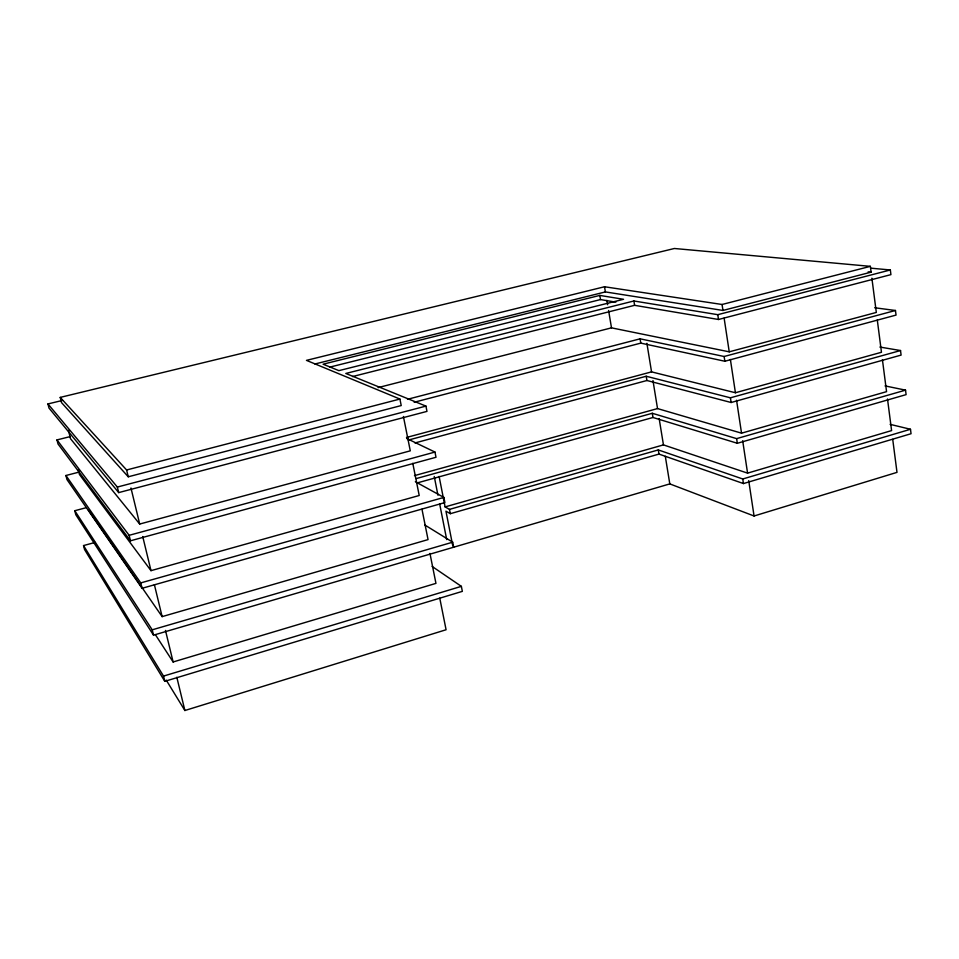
<?xml version="1.0" encoding="UTF-8"?>
<svg xmlns="http://www.w3.org/2000/svg" width="959" height="959" viewBox="0 0 959 959"><rect width="100%" height="100%" fill="white"/><g stroke="black" fill="none" stroke-linecap="round" stroke-linejoin="round"><path stroke-width="1.44" d="M166.231 680.099L184.883 710.511L446.079 629.751L439.761 598.128M86.37 507.647L74.79 510.715L75.797 514.707L153.524 635.146L669.802 483.899L754.062 515.99L897.001 472.367L892.721 439.33M95.121 542.422L83.553 545.563L84.548 549.531L164.804 681.334L462.346 591.367L461.363 586.357L432.125 566.445M83.553 545.563L163.521 676.083L461.363 586.357M155.37 634.666L173.123 661.974L435.949 583.372L429.944 553.403M439.114 476.455L445.108 506.903L449.483 509.385L658.294 449.927L742.757 478.985L910.487 429.272L911.05 433.72L743.453 483.564L658.965 454.087L450.334 513.688L445.947 511.183L452.78 545.899M445.108 506.903L663.448 444.892L747.576 473.135L891.594 430.591L887.507 399.004M74.79 510.715L152.217 629.823L452.684 542.183L453.679 547.265M88.276 509.876L162.131 616.625L428.05 539.605L421.972 509.241M416.266 478.565L652.288 413.281L736.62 438.635L905.536 390.133L906.099 394.628L737.327 443.274L652.983 417.489L417.141 482.94M414.456 475.64L657.526 408.582L741.535 433.168L886.56 391.656L882.424 359.709M65.943 475.496L140.757 582.904L443.885 497.421L444.892 502.576L142.076 588.299L66.95 479.536L65.943 475.496L78.986 472.128M78.374 470.174L79.453 474.489L150.995 570.653L419.215 495.503L412.778 463.293M414.959 442.962L646.917 380.507L731.13 402.504L901.1 355.094L900.525 350.538L879.871 347.05M406.484 437.472L651.545 371.876L735.421 392.746L881.465 352.277L877.293 319.958M408.306 440.085L646.222 376.252L730.41 397.817L900.525 350.538M70.067 436.633L56.989 439.905L58.02 443.993L130.472 540.792L435.997 457.275L434.966 452.061L406.64 438.455M56.989 439.905L129.141 535.314L434.966 452.061M414.156 402.253L640.792 343.118L724.848 361.243L896.042 315.091L895.454 310.488L874.668 307.755M68.461 430.387L70.534 438.731L139.702 524.046L410.284 450.838L403.415 416.494M378.05 387.616L611.494 327.846L729.236 351.833L876.322 312.442L871.887 278.206M407.491 399.292L640.097 338.827L724.129 356.496L895.454 310.488M47.95 403.943L117.346 487.052L425.94 406.101L426.971 411.387L118.7 492.602L48.993 408.078L47.95 403.943L62.503 400.406M352.528 376.551L634.606 305.322L718.507 319.491L890.923 274.634L890.336 269.97L871.036 268.184M870.364 266.35L674.393 248.489L60.225 397.398L61.52 402.6L128.254 476.791L401.222 405.561L399.915 399.052L306.46 360.368L604.518 286.753L722.067 304.483L870.364 266.35L871.108 272.152L722.966 310.44L605.381 291.92L314.876 364M425.94 406.101L345.803 373.459L633.899 300.982L717.776 314.684L890.336 269.97M60.225 397.398L126.6 469.982L399.915 399.052M329.788 367.117L600.502 299.568L615.87 302.169M599.807 295.408L323.075 364.192L338.887 370.642L623.542 299.292L599.807 295.408L600.502 299.568M868.135 271.865L871.108 272.152M885.025 385.902L905.536 390.133M890.108 424.346L910.487 429.272M415.343 481.73L443.885 497.421M424.765 524.957L452.684 542.183M117.346 487.052L118.7 492.602M129.141 535.314L130.472 540.792M140.757 582.904L142.076 588.299M152.217 629.823L153.524 635.146M163.521 676.083L164.804 681.334M126.6 469.982L128.254 476.791M130.963 487.987L139.702 524.046M142.723 536.525L150.995 570.653M154.387 584.666L162.131 616.625M165.475 630.447L173.123 661.974M176.816 677.246L184.883 710.511M449.483 509.385L450.334 513.688M434.259 476.503L437.939 495.192M439.642 503.823L446.714 539.605M604.518 286.753L605.381 291.92M606.891 300.383L607.622 304.722M608.593 310.5L611.494 327.846M633.899 300.982L634.606 305.322M640.097 338.827L640.792 343.118M646.222 376.252L646.917 380.507M652.288 413.281L652.983 417.489M658.294 449.927L658.965 454.087M646.893 343.31L651.545 371.876M652.959 380.519L657.526 408.582M659.157 418.592L663.448 444.892M665.306 456.292L669.802 483.899M717.776 314.684L718.507 319.491M724.129 356.496L724.848 361.243M730.41 397.817L731.13 402.504M736.62 438.635L737.327 443.274M742.757 478.985L743.453 483.564M722.067 304.483L722.966 310.44M724.129 318.124L729.236 351.833M730.386 359.433L735.421 392.746M736.56 400.251L741.535 433.168M742.674 440.708L747.576 473.135M748.715 480.615L754.062 515.99"/></g></svg>
